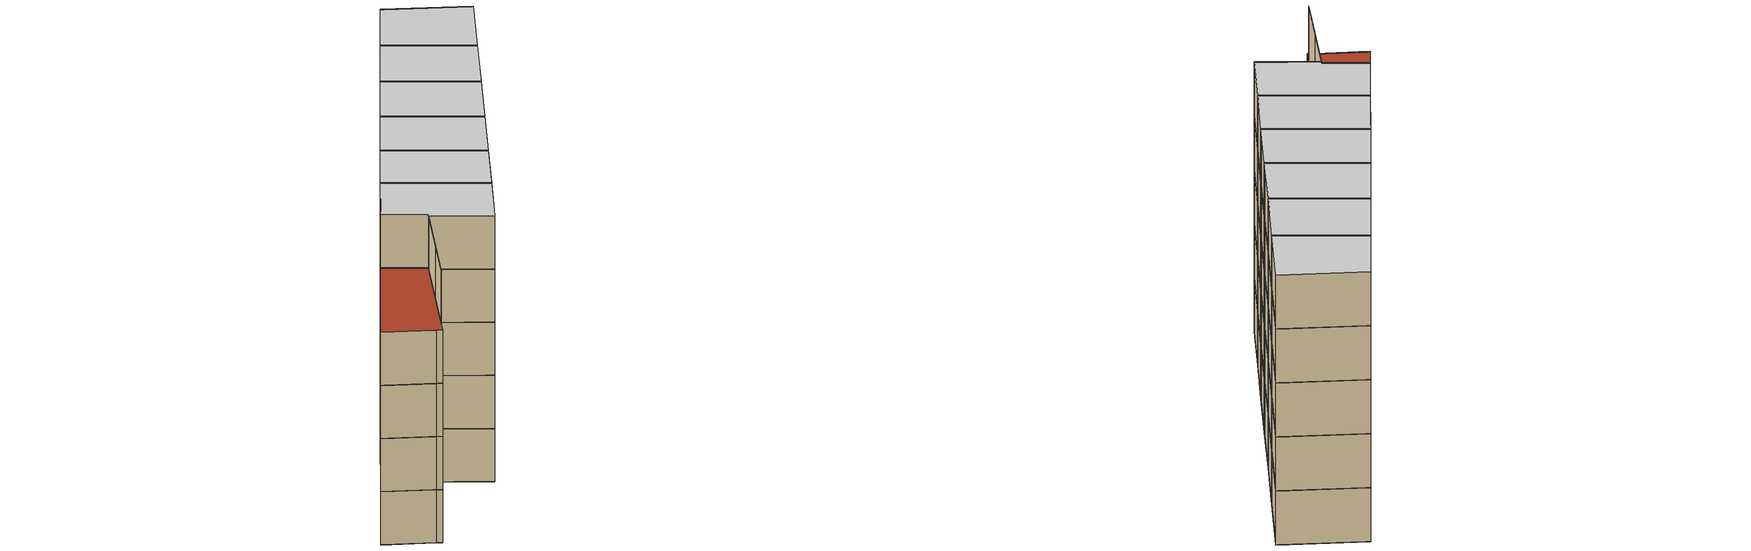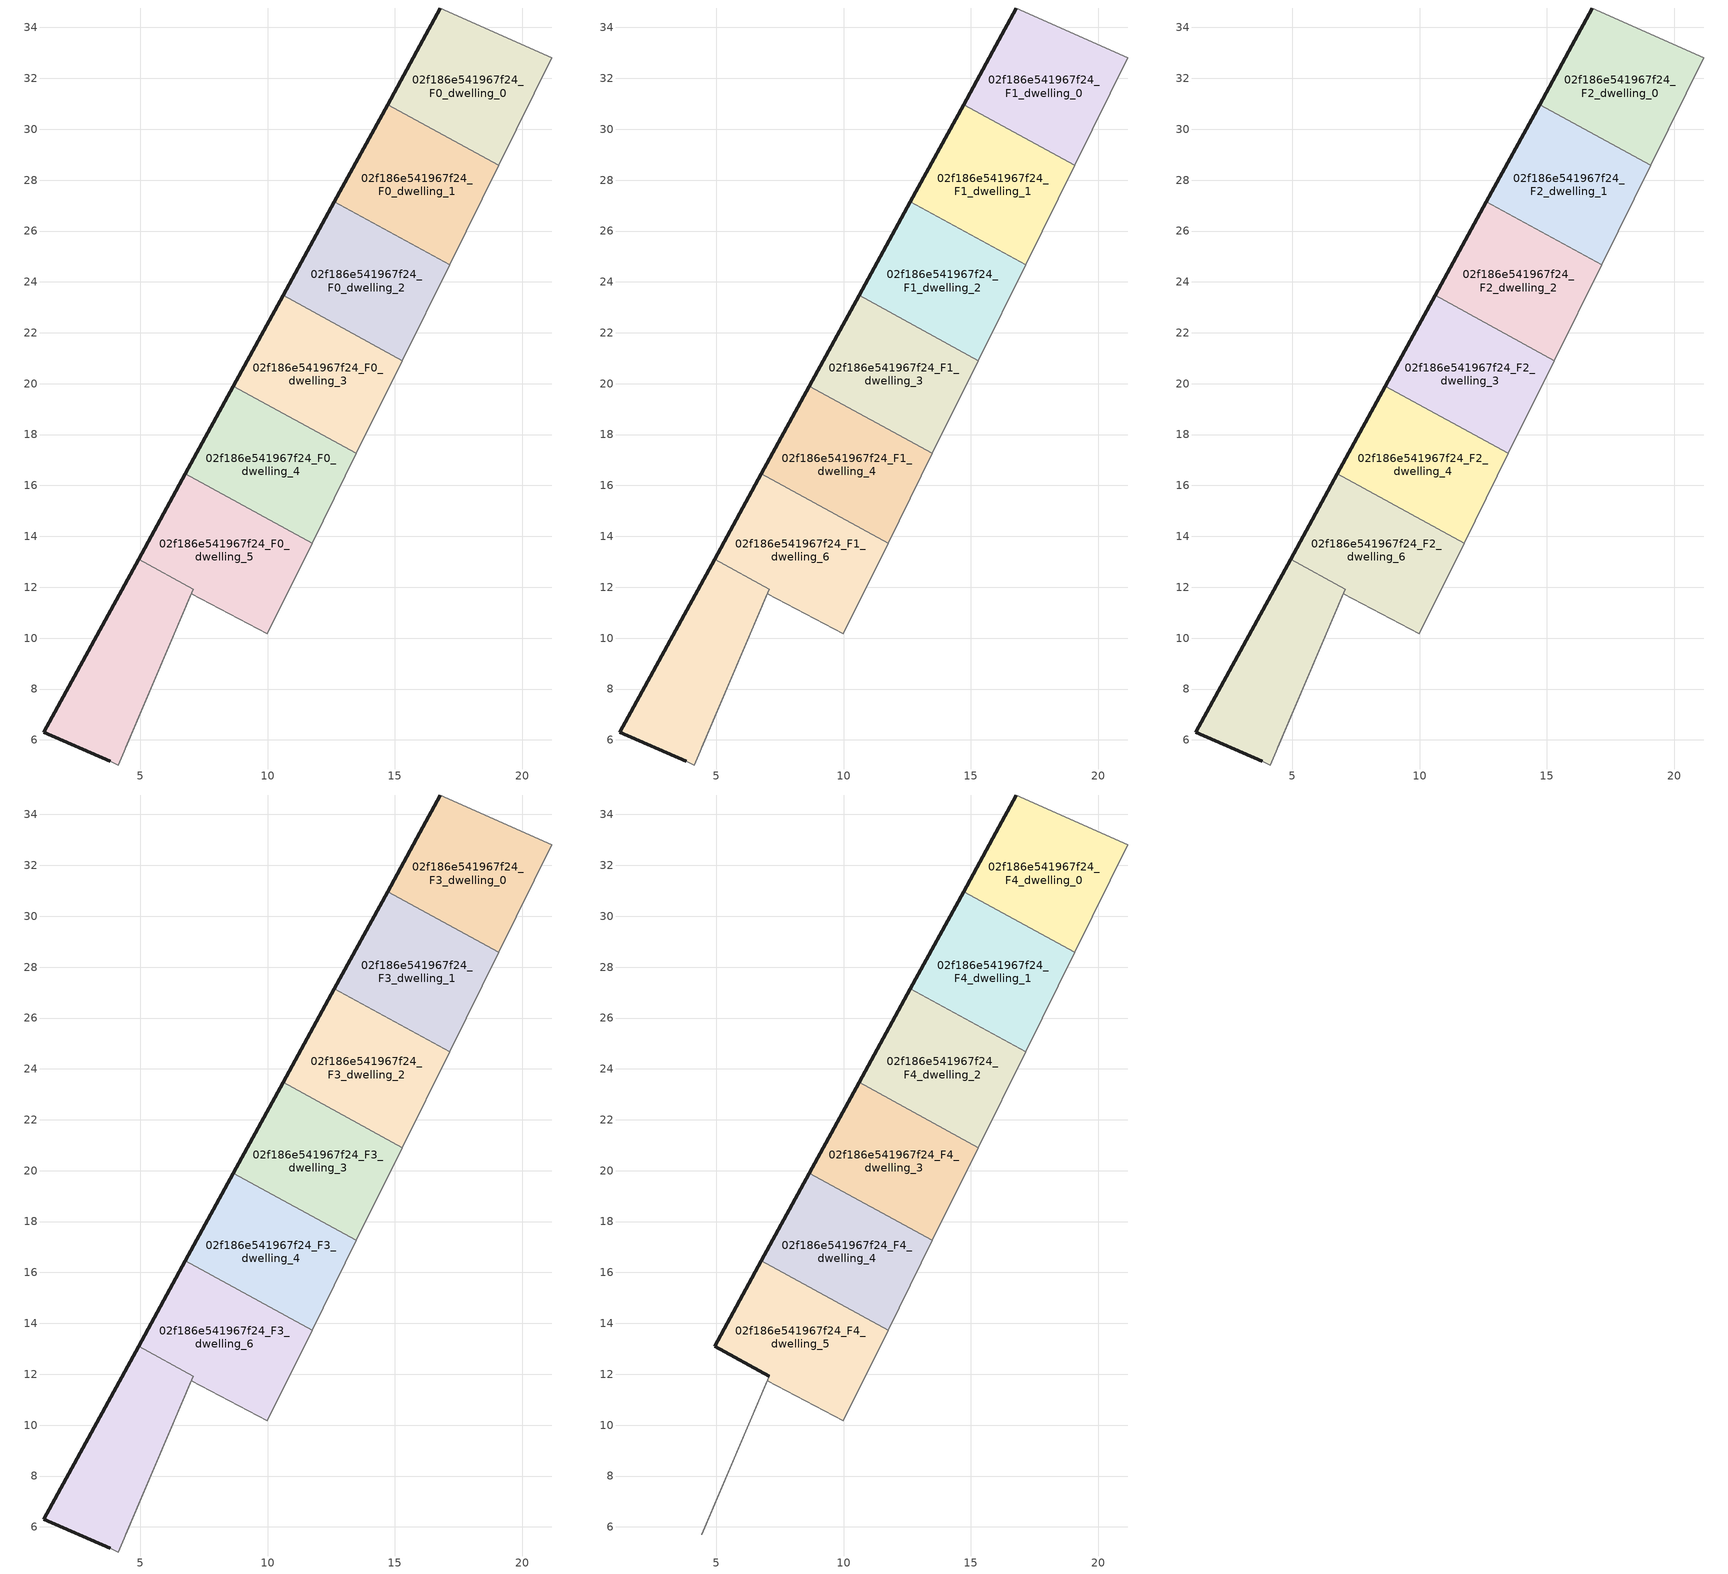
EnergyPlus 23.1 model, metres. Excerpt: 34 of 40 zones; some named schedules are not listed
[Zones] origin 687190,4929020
02f186e541967f24_F0_dwelling_0
 floor ground (EU_floor_Construction): 19.07,28.58 21.16,32.8 16.79,34.76 15.97,33.27 14.71,30.96 z0
 wall outside (EU_wall_Construction): 14.71,30.96 15.97,33.27 16.79,34.76 z0:3
 wall adiabatic (EU_wall_Construction): 16.79,34.76 21.16,32.8 19.07,28.58 z0:3
 wall to 02f186e541967f24_F0_dwelling_1 (EU_wall_Construction): 19.07,28.58 14.71,30.96 z0:3
02f186e541967f24_F0_dwelling_1
 floor ground (EU_floor_Construction): 17.14,24.67 19.07,28.58 14.71,30.96 12.62,27.15 z0
 wall outside (EU_wall_Construction): 12.62,27.15 14.71,30.96 z0:3
 wall adiabatic (EU_wall_Construction): 19.07,28.58 17.14,24.67 z0:3
 wall to 02f186e541967f24_F0_dwelling_2 (EU_wall_Construction): 17.14,24.67 12.62,27.15 z0:3
02f186e541967f24_F0_dwelling_2
 floor ground (EU_floor_Construction): 15.29,20.91 17.14,24.67 12.62,27.15 10.6,23.47 z0
 wall outside (EU_wall_Construction): 10.6,23.47 12.62,27.15 z0:3
 wall adiabatic (EU_wall_Construction): 17.14,24.67 15.29,20.91 z0:3
 wall to 02f186e541967f24_F0_dwelling_3 (EU_wall_Construction): 15.28,20.91 10.6,23.47 z0:3
02f186e541967f24_F0_dwelling_3
 floor ground (EU_floor_Construction): 13.49,17.26 15.29,20.91 10.6,23.47 8.65,19.91 z0
 wall outside (EU_wall_Construction): 8.65,19.91 10.6,23.47 z0:3
 wall adiabatic (EU_wall_Construction): 15.29,20.91 13.49,17.26 z0:3
 wall to 02f186e541967f24_F0_dwelling_4 (EU_wall_Construction): 13.49,17.26 8.65,19.91 z0:3
02f186e541967f24_F0_dwelling_4
 floor ground (EU_floor_Construction): 11.74,13.73 13.49,17.26 8.65,19.91 6.76,16.45 z0
 wall outside (EU_wall_Construction): 6.76,16.45 8.65,19.91 z0:3
 wall adiabatic (EU_wall_Construction): 13.49,17.26 11.74,13.73 z0:3
 wall to 02f186e541967f24_F0_dwelling_5 (EU_wall_Construction): 11.74,13.73 6.76,16.45 z0:3
02f186e541967f24_F0_dwelling_5
 floor ground (EU_floor_Construction): 4.73,6.44 4.41,5.71 7.06,11.93 4.92,13.1 1.2,6.3 3.81,5.16 4.12,5.01 z0; 4.42,5.7 7.06,11.93 4.41,5.71 z0; 9.98,10.17 11.74,13.73 6.76,16.45 4.92,13.1 7.06,11.93 4.73,6.44 6.99,11.75 z0
 wall outside (EU_wall_Construction): 4.93,13.1 6.76,16.45 z0:3
 wall adiabatic (EU_wall_Construction): 4.41,5.71 7.06,11.93 / 11.74,13.73 9.98,10.17 6.99,11.75 4.42,5.7 z0:3; 4.41,5.71,3 4.42,5.7,0 4.41,5.71,0
 wall to 02f186e541967f24_F0_dwelling_6 (EU_wall_Construction): 7.06,11.93 4.92,13.1 z0:3
02f186e541967f24_F0_dwelling_6
 floor ground (EU_floor_Construction): 4.73,6.44 4.41,5.71 7.06,11.93 4.92,13.1 1.2,6.3 3.81,5.16 4.12,5.01 z0; 4.42,5.7 7.06,11.93 4.41,5.71 z0; 9.98,10.17 11.74,13.73 6.76,16.45 4.92,13.1 7.06,11.93 4.73,6.44 6.99,11.75 z0
 wall outside (EU_wall_Construction): 3.81,5.16 1.2,6.3 4.93,13.1 z0:3
 wall adiabatic (EU_wall_Construction): 7.06,11.93 4.12,5.01 3.81,5.16 z0:3
02f186e541967f24_F1_dwelling_0
 floor to 02f186e541967f24_F0_dwelling_0 (EU_floor_Construction): 19.07,28.58 21.15,32.8 16.78,34.76 15.97,33.27 14.71,30.96 z3
 wall outside (EU_wall_Construction): 14.71,30.96 15.97,33.27 16.79,34.76 z3:6
 wall adiabatic (EU_wall_Construction): 16.79,34.76 21.16,32.8 19.07,28.58 z3:6
 wall to 02f186e541967f24_F1_dwelling_1 (EU_wall_Construction): 19.07,28.58 14.71,30.96 z3:6
02f186e541967f24_F1_dwelling_1
 floor to 02f186e541967f24_F0_dwelling_1 (EU_floor_Construction): 17.14,24.67 19.07,28.58 14.71,30.96 12.62,27.15 z3
 wall outside (EU_wall_Construction): 12.62,27.15 14.71,30.96 z3:6
 wall adiabatic (EU_wall_Construction): 19.07,28.58 17.14,24.67 z3:6
 wall to 02f186e541967f24_F1_dwelling_2 (EU_wall_Construction): 17.14,24.67 12.62,27.15 z3:6
02f186e541967f24_F1_dwelling_2
 floor to 02f186e541967f24_F0_dwelling_2 (EU_floor_Construction): 15.28,20.91 17.14,24.67 12.62,27.15 10.6,23.47 z3
 wall outside (EU_wall_Construction): 10.6,23.47 12.62,27.15 z3:6
 wall adiabatic (EU_wall_Construction): 17.14,24.67 15.29,20.91 z3:6
 wall to 02f186e541967f24_F1_dwelling_3 (EU_wall_Construction): 15.28,20.91 10.6,23.47 z3:6
02f186e541967f24_F1_dwelling_3
 floor to 02f186e541967f24_F0_dwelling_3 (EU_floor_Construction): 13.49,17.26 15.28,20.91 10.6,23.47 8.65,19.91 z3
 wall outside (EU_wall_Construction): 8.65,19.91 10.6,23.47 z3:6
 wall adiabatic (EU_wall_Construction): 15.29,20.91 13.49,17.26 z3:6
 wall to 02f186e541967f24_F1_dwelling_4 (EU_wall_Construction): 13.49,17.26 8.65,19.91 z3:6
02f186e541967f24_F1_dwelling_4
 floor to 02f186e541967f24_F0_dwelling_4 (EU_floor_Construction): 11.74,13.73 13.49,17.26 8.65,19.91 6.76,16.45 z3
 wall outside (EU_wall_Construction): 6.76,16.45 8.65,19.91 z3:6
 wall adiabatic (EU_wall_Construction): 13.49,17.26 11.74,13.73 z3:6
 wall to 02f186e541967f24_F1_dwelling_5 (EU_wall_Construction): 11.74,13.73 6.76,16.45 z3:6
02f186e541967f24_F1_dwelling_5
 floor adiabatic (EU_floor_Construction): 9.98,10.17 11.74,13.73 6.76,16.45 4.92,13.1 7.06,11.93 4.73,6.44 6.99,11.75 z3; 4.73,6.44 4.42,5.7 7.06,11.93 4.92,13.1 1.2,6.3 3.81,5.16 4.12,5.01 z3; 4.42,5.7 7.06,11.93 4.41,5.71 z3
 wall outside (EU_wall_Construction): 4.93,13.1 6.76,16.45 z3:6
 wall adiabatic (EU_wall_Construction): 4.41,5.71 7.06,11.93 / 11.74,13.73 9.98,10.17 6.99,11.75 4.42,5.7 z3:6; 4.41,5.71,6 4.42,5.7,3 4.41,5.71,3
 wall to 02f186e541967f24_F1_dwelling_6 (EU_wall_Construction): 7.06,11.93 4.92,13.1 z3:6
02f186e541967f24_F1_dwelling_6
 floor to 02f186e541967f24_F0_dwelling_6 (EU_floor_Construction): 4.73,6.44 4.42,5.7 4.41,5.71 7.06,11.93 4.92,13.1 1.2,6.3 3.81,5.16 4.12,5.01 z3; 4.42,5.7 7.06,11.93 4.41,5.71 z3; 9.98,10.17 11.74,13.73 6.76,16.45 4.92,13.1 7.06,11.93 4.73,6.44 6.99,11.75 z3
 wall outside (EU_wall_Construction): 3.81,5.16 1.2,6.3 4.93,13.1 z3:6
 wall adiabatic (EU_wall_Construction): 7.06,11.93 4.12,5.01 3.81,5.16 z3:6
02f186e541967f24_F2_dwelling_0
 floor to 02f186e541967f24_F1_dwelling_0 (EU_floor_Construction): 19.07,28.58 21.15,32.8 16.78,34.76 15.97,33.27 14.71,30.96 z6
 wall outside (EU_wall_Construction): 14.71,30.96 15.97,33.27 16.79,34.76 z6:9
 wall adiabatic (EU_wall_Construction): 16.79,34.76 21.16,32.8 19.07,28.58 z6:9
 wall to 02f186e541967f24_F2_dwelling_1 (EU_wall_Construction): 19.07,28.58 14.71,30.96 z6:9
02f186e541967f24_F2_dwelling_1
 floor to 02f186e541967f24_F1_dwelling_1 (EU_floor_Construction): 17.14,24.67 19.07,28.58 14.71,30.96 12.62,27.15 z6
 wall outside (EU_wall_Construction): 12.62,27.15 14.71,30.96 z6:9
 wall adiabatic (EU_wall_Construction): 19.07,28.58 17.14,24.67 z6:9
 wall to 02f186e541967f24_F2_dwelling_2 (EU_wall_Construction): 17.14,24.67 12.62,27.15 z6:9
02f186e541967f24_F2_dwelling_2
 floor to 02f186e541967f24_F1_dwelling_2 (EU_floor_Construction): 15.28,20.91 17.14,24.67 12.62,27.15 10.6,23.47 z6
 wall outside (EU_wall_Construction): 10.6,23.47 12.62,27.15 z6:9
 wall adiabatic (EU_wall_Construction): 17.14,24.67 15.29,20.91 z6:9
 wall to 02f186e541967f24_F2_dwelling_3 (EU_wall_Construction): 15.28,20.91 10.6,23.47 z6:9
02f186e541967f24_F2_dwelling_3
 floor to 02f186e541967f24_F1_dwelling_3 (EU_floor_Construction): 13.49,17.26 15.28,20.91 10.6,23.47 8.65,19.91 z6
 wall outside (EU_wall_Construction): 8.65,19.91 10.6,23.47 z6:9
 wall adiabatic (EU_wall_Construction): 15.29,20.91 13.49,17.26 z6:9
 wall to 02f186e541967f24_F2_dwelling_4 (EU_wall_Construction): 13.49,17.26 8.65,19.91 z6:9
02f186e541967f24_F2_dwelling_4
 floor to 02f186e541967f24_F1_dwelling_4 (EU_floor_Construction): 11.74,13.73 13.49,17.26 8.65,19.91 6.76,16.45 z6
 wall outside (EU_wall_Construction): 6.76,16.45 8.65,19.91 z6:9
 wall adiabatic (EU_wall_Construction): 13.49,17.26 11.74,13.73 z6:9
 wall to 02f186e541967f24_F2_dwelling_5 (EU_wall_Construction): 11.74,13.73 6.76,16.45 z6:9
02f186e541967f24_F2_dwelling_5
 floor adiabatic (EU_floor_Construction): 9.98,10.17 11.74,13.73 6.76,16.45 4.92,13.1 7.06,11.93 4.73,6.44 6.99,11.75 z6; 4.73,6.44 4.42,5.7 7.06,11.93 4.92,13.1 1.2,6.3 3.81,5.16 4.12,5.01 z6; 4.42,5.7 7.06,11.93 4.41,5.71 z6
 wall outside (EU_wall_Construction): 4.93,13.1 6.76,16.45 z6:9
 wall adiabatic (EU_wall_Construction): 4.41,5.71 7.06,11.93 / 11.74,13.73 9.98,10.17 6.99,11.75 4.42,5.7 z6:9; 4.41,5.71,9 4.42,5.7,6 4.41,5.71,6
 wall to 02f186e541967f24_F2_dwelling_6 (EU_wall_Construction): 7.06,11.93 4.92,13.1 z6:9
02f186e541967f24_F2_dwelling_6
 floor to 02f186e541967f24_F1_dwelling_6 (EU_floor_Construction): 4.73,6.44 4.42,5.7 4.41,5.71 7.06,11.93 4.92,13.1 1.2,6.3 3.81,5.16 4.12,5.01 z6; 4.42,5.7 7.06,11.93 4.41,5.71 z6; 9.98,10.17 11.74,13.73 6.76,16.45 4.92,13.1 7.06,11.93 4.73,6.44 6.99,11.75 z6
 wall outside (EU_wall_Construction): 3.81,5.16 1.2,6.3 4.93,13.1 z6:9
 wall adiabatic (EU_wall_Construction): 7.06,11.93 4.12,5.01 3.81,5.16 z6:9
02f186e541967f24_F3_dwelling_0
 floor to 02f186e541967f24_F2_dwelling_0 (EU_floor_Construction): 19.07,28.58 21.15,32.8 16.78,34.76 15.97,33.27 14.71,30.96 z9
 wall outside (EU_wall_Construction): 14.71,30.96 15.97,33.27 16.79,34.76 z9:12
 wall adiabatic (EU_wall_Construction): 16.79,34.76 21.16,32.8 19.07,28.58 z9:12
 wall to 02f186e541967f24_F3_dwelling_1 (EU_wall_Construction): 19.07,28.58 14.71,30.96 z9:12
02f186e541967f24_F3_dwelling_1
 floor to 02f186e541967f24_F2_dwelling_1 (EU_floor_Construction): 17.14,24.67 19.07,28.58 14.71,30.96 12.62,27.15 z9
 wall outside (EU_wall_Construction): 12.62,27.15 14.71,30.96 z9:12
 wall adiabatic (EU_wall_Construction): 19.07,28.58 17.14,24.67 z9:12
 wall to 02f186e541967f24_F3_dwelling_2 (EU_wall_Construction): 17.14,24.67 12.62,27.15 z9:12
02f186e541967f24_F3_dwelling_2
 floor to 02f186e541967f24_F2_dwelling_2 (EU_floor_Construction): 15.28,20.91 17.14,24.67 12.62,27.15 10.6,23.47 z9
 wall outside (EU_wall_Construction): 10.6,23.47 12.62,27.15 z9:12
 wall adiabatic (EU_wall_Construction): 17.14,24.67 15.29,20.91 z9:12
 wall to 02f186e541967f24_F3_dwelling_3 (EU_wall_Construction): 15.28,20.91 10.6,23.47 z9:12
02f186e541967f24_F3_dwelling_3
 floor to 02f186e541967f24_F2_dwelling_3 (EU_floor_Construction): 13.49,17.26 15.28,20.91 10.6,23.47 8.65,19.91 z9
 wall outside (EU_wall_Construction): 8.65,19.91 10.6,23.47 z9:12
 wall adiabatic (EU_wall_Construction): 15.29,20.91 13.49,17.26 z9:12
 wall to 02f186e541967f24_F3_dwelling_4 (EU_wall_Construction): 13.49,17.26 8.65,19.91 z9:12
02f186e541967f24_F3_dwelling_4
 floor to 02f186e541967f24_F2_dwelling_4 (EU_floor_Construction): 11.74,13.73 13.49,17.26 8.65,19.91 6.76,16.45 z9
 wall outside (EU_wall_Construction): 6.76,16.45 8.65,19.91 z9:12
 wall adiabatic (EU_wall_Construction): 13.49,17.26 11.74,13.73 z9:12
 wall to 02f186e541967f24_F3_dwelling_5 (EU_wall_Construction): 11.74,13.73 6.76,16.45 z9:12
02f186e541967f24_F3_dwelling_5
 floor adiabatic (EU_floor_Construction): 9.98,10.17 11.74,13.73 6.76,16.45 4.92,13.1 7.06,11.93 4.73,6.44 6.99,11.75 z9; 4.73,6.44 4.42,5.7 7.06,11.93 4.92,13.1 1.2,6.3 3.81,5.16 4.12,5.01 z9; 4.42,5.7 7.06,11.93 4.41,5.71 z9
 wall outside (EU_wall_Construction): 4.93,13.1 6.76,16.45 z9:12
 wall adiabatic (EU_wall_Construction): 4.41,5.71 7.06,11.93 / 11.74,13.73 9.98,10.17 6.99,11.75 4.42,5.7 z9:12; 4.41,5.71,12 4.42,5.7,9 4.41,5.71,9
 wall to 02f186e541967f24_F3_dwelling_6 (EU_wall_Construction): 7.06,11.93 4.92,13.1 z9:12
 ceiling adiabatic (EU_floor_Construction): 7.06,11.93 4.42,5.7 4.41,5.71 z12; 7.06,11.93 4.42,5.7 4.41,5.71 z12; 7.06,11.93 4.42,5.7 4.41,5.71 z12; 7.06,11.93 4.42,5.7 4.41,5.71 z12; 7.06,11.93 4.42,5.7 4.41,5.71 z12; 7.06,11.93 4.42,5.7 4.41,5.71 z12; 7.06,11.93 4.42,5.7 4.41,5.71 z12; 7.06,11.93 4.42,5.7 4.41,5.71 z12; 7.06,11.93 4.42,5.7 4.41,5.71 z12; 7.06,11.93 4.42,5.7 4.41,5.71 z12; 7.06,11.93 4.42,5.7 4.41,5.71 z12; 7.06,11.93 4.42,5.7 4.41,5.71 z12; 7.06,11.93 4.42,5.7 4.41,5.71 z12; 7.06,11.93 4.42,5.7 4.41,5.71 z12; 7.06,11.93 4.42,5.7 4.41,5.71 z12; 7.06,11.93 4.42,5.7 4.41,5.71 z12; 7.06,11.93 4.42,5.7 4.41,5.71 z12; 7.06,11.93 4.42,5.7 4.41,5.71 z12; 7.06,11.93 4.42,5.7 4.41,5.71 z12; 7.06,11.93 4.42,5.7 4.41,5.71 z12; 7.06,11.93 4.42,5.7 4.41,5.71 z12; 7.06,11.93 4.42,5.7 4.41,5.71 z12; 7.06,11.93 4.42,5.7 4.41,5.71 z12; 7.06,11.93 4.42,5.7 4.41,5.71 z12; 7.06,11.93 4.42,5.7 4.41,5.71 z12; 7.06,11.93 4.42,5.7 4.41,5.71 z12; 7.06,11.93 4.42,5.7 4.41,5.71 z12; 7.06,11.93 4.42,5.7 4.41,5.71 z12; 7.06,11.93 4.42,5.7 4.41,5.71 z12; 7.06,11.93 4.42,5.7 4.41,5.71 z12
 roof outside (EU_floor_Construction): 7.06,11.93 4.42,5.7 4.73,6.44 4.12,5.01 3.81,5.16 1.2,6.3 4.92,13.1 z12
02f186e541967f24_F3_dwelling_6
 floor to 02f186e541967f24_F2_dwelling_6 (EU_floor_Construction): 4.73,6.44 4.42,5.7 4.41,5.71 7.06,11.93 4.92,13.1 1.2,6.3 3.81,5.16 4.12,5.01 z9; 4.42,5.7 7.06,11.93 4.41,5.71 z9; 9.98,10.17 11.74,13.73 6.76,16.45 4.92,13.1 7.06,11.93 4.73,6.44 6.99,11.75 z9
 wall outside (EU_wall_Construction): 3.81,5.16 1.2,6.3 4.93,13.1 z9:12
 wall adiabatic (EU_wall_Construction): 7.06,11.93 4.12,5.01 3.81,5.16 z9:12
 ceiling adiabatic (EU_roof_Construction): 11.74,13.73 9.98,10.17 6.99,11.75 4.73,6.44 7.06,11.93 4.92,13.1 6.76,16.45 z12; 7.06,11.93 4.42,5.7 4.41,5.71 z12; 7.06,11.93 4.42,5.7 4.41,5.71 z12; 7.06,11.93 4.42,5.7 4.41,5.71 z12; 7.06,11.93 4.42,5.7 4.41,5.71 z12; 7.06,11.93 4.42,5.7 4.41,5.71 z12; 7.06,11.93 4.42,5.7 4.41,5.71 z12; 7.06,11.93 4.42,5.7 4.41,5.71 z12; 7.06,11.93 4.42,5.7 4.41,5.71 z12; 7.06,11.93 4.42,5.7 4.41,5.71 z12; 7.06,11.93 4.42,5.7 4.41,5.71 z12; 7.06,11.93 4.42,5.7 4.41,5.71 z12; 7.06,11.93 4.42,5.7 4.41,5.71 z12; 7.06,11.93 4.42,5.7 4.41,5.71 z12; 7.06,11.93 4.42,5.7 4.41,5.71 z12; 7.06,11.93 4.42,5.7 4.41,5.71 z12; 7.06,11.93 4.42,5.7 4.41,5.71 z12; 7.06,11.93 4.42,5.7 4.41,5.71 z12; 7.06,11.93 4.42,5.7 4.41,5.71 z12; 7.06,11.93 4.42,5.7 4.41,5.71 z12; 7.06,11.93 4.42,5.7 4.41,5.71 z12; 7.06,11.93 4.42,5.7 4.41,5.71 z12; 7.06,11.93 4.42,5.7 4.41,5.71 z12; 7.06,11.93 4.42,5.7 4.41,5.71 z12; 7.06,11.93 4.42,5.7 4.41,5.71 z12; 7.06,11.93 4.42,5.7 4.41,5.71 z12; 7.06,11.93 4.42,5.7 4.41,5.71 z12; 7.06,11.93 4.42,5.7 4.41,5.71 z12; 7.06,11.93 4.42,5.7 4.41,5.71 z12; 7.06,11.93 4.42,5.7 4.41,5.71 z12; 7.06,11.93 4.42,5.7 4.41,5.71 z12
 roof outside (EU_roof_Construction): 7.06,11.93 4.42,5.7 4.73,6.44 4.12,5.01 3.81,5.16 1.2,6.3 4.92,13.1 z12
02f186e541967f24_F4_dwelling_0
 floor to 02f186e541967f24_F3_dwelling_0 (EU_floor_Construction): 19.07,28.58 21.15,32.8 16.78,34.76 15.97,33.27 14.71,30.96 z12
 wall outside (EU_wall_Construction): 14.71,30.96 15.97,33.27 16.79,34.76 z12:15
 wall adiabatic (EU_wall_Construction): 16.79,34.76 21.16,32.8 19.07,28.58 z12:15
 wall to 02f186e541967f24_F4_dwelling_1 (EU_wall_Construction): 19.07,28.58 14.71,30.96 z12:15
 ceiling to 02f186e541967f24_F5_dwelling_0 (EU_floor_Construction): 21.15,32.8 19.07,28.58 14.71,30.96 15.97,33.27 16.78,34.76 z15
02f186e541967f24_F4_dwelling_1
 floor to 02f186e541967f24_F3_dwelling_1 (EU_floor_Construction): 17.14,24.67 19.07,28.58 14.71,30.96 12.62,27.15 z12
 wall outside (EU_wall_Construction): 12.62,27.15 14.71,30.96 z12:15
 wall adiabatic (EU_wall_Construction): 19.07,28.58 17.14,24.67 z12:15
 wall to 02f186e541967f24_F4_dwelling_2 (EU_wall_Construction): 17.14,24.67 12.62,27.15 z12:15
 ceiling to 02f186e541967f24_F5_dwelling_1 (EU_floor_Construction): 19.07,28.58 17.14,24.67 12.62,27.15 14.71,30.96 z15
02f186e541967f24_F4_dwelling_2
 floor to 02f186e541967f24_F3_dwelling_2 (EU_floor_Construction): 15.28,20.91 17.14,24.67 12.62,27.15 10.6,23.47 z12
 wall outside (EU_wall_Construction): 10.6,23.47 12.62,27.15 z12:15
 wall adiabatic (EU_wall_Construction): 17.14,24.67 15.29,20.91 z12:15
 wall to 02f186e541967f24_F4_dwelling_3 (EU_wall_Construction): 15.28,20.91 10.6,23.47 z12:15
 ceiling to 02f186e541967f24_F5_dwelling_2 (EU_floor_Construction): 17.14,24.67 15.28,20.91 10.6,23.47 12.62,27.15 z15
02f186e541967f24_F4_dwelling_3
 floor to 02f186e541967f24_F3_dwelling_3 (EU_floor_Construction): 13.49,17.26 15.28,20.91 10.6,23.47 8.65,19.91 z12
 wall outside (EU_wall_Construction): 8.65,19.91 10.6,23.47 z12:15
 wall adiabatic (EU_wall_Construction): 15.29,20.91 13.49,17.26 z12:15
 wall to 02f186e541967f24_F4_dwelling_4 (EU_wall_Construction): 13.49,17.26 8.65,19.91 z12:15
 ceiling to 02f186e541967f24_F5_dwelling_3 (EU_floor_Construction): 15.28,20.91 13.49,17.26 8.65,19.91 10.6,23.47 z15
02f186e541967f24_F4_dwelling_4
 floor to 02f186e541967f24_F3_dwelling_4 (EU_floor_Construction): 11.74,13.73 13.49,17.26 8.65,19.91 6.76,16.45 z12
 wall outside (EU_wall_Construction): 6.76,16.45 8.65,19.91 z12:15
 wall adiabatic (EU_wall_Construction): 13.49,17.26 11.74,13.73 z12:15
 wall to 02f186e541967f24_F4_dwelling_5 (EU_wall_Construction): 11.74,13.73 6.76,16.45 z12:15
 ceiling to 02f186e541967f24_F5_dwelling_4 (EU_floor_Construction): 13.49,17.26 11.74,13.73 6.76,16.45 8.65,19.91 z15
02f186e541967f24_F4_dwelling_5
 floor to 02f186e541967f24_F3_dwelling_5 (EU_floor_Construction): 9.98,10.17 11.74,13.73 6.76,16.45 4.92,13.1 7.06,11.93 4.73,6.44 6.99,11.75 z12; 4.42,5.7 7.06,11.93 4.41,5.71 z12
 wall outside (EU_wall_Construction): 7.06,11.93 4.93,13.1 6.76,16.45 z12:15
 wall adiabatic (EU_wall_Construction): 4.41,5.71 7.06,11.93 / 11.74,13.73 9.98,10.17 6.99,11.75 4.42,5.7 z12:15; 4.41,5.71,15 4.42,5.7,12 4.41,5.71,12
 ceiling to 02f186e541967f24_F5_dwelling_5 (EU_floor_Construction): 11.74,13.73 9.98,10.17 6.99,11.75 4.42,5.7 4.41,5.71 7.06,11.93 4.92,13.1 6.76,16.45 z15
[Building]
EU S2 Campaign: North Axis=0; Terrain=City; Solar Distribution=FullExterior
[Site:Location]
Bologna: Latitude=44.5; Longitude=11.25; Time Zone=1; Elevation=37
[SizingPeriod:WeatherFileDays]
AnnualSizingPeriod: Begin Month=1; Begin Day of Month=1; End Month=12; End Day of Month=31; Day of Week for Start Day=Monday; Use Weather File Daylight Saving Period=No; Use Weather File Rain and Snow Indicators=No
[MATERIAL]
EU_InternalMass_Material: Roughness=MediumRough; Thickness=0.1; Conductivity=1; Density=1800; Specific Heat=900; Thermal Absorptance=0.9; Solar Absorptance=0.7; Visible Absorptance=0.7
[MATERIAL:NOMASS] Roughness=MediumRough; Thermal Absorptance=0.9; Solar Absorptance=0.7; Visible Absorptance=0.7
Name | Thermal Resistance
EU_wall_NoMass | 0.890213
EU_roof_NoMass | 0.636128
EU_floor_NoMass | 0.79516
[CONSTRUCTION]
EU_wall_Construction: EU_wall_NoMass
EU_roof_Construction: EU_roof_NoMass
EU_floor_Construction: EU_floor_NoMass
EU_InternalMass_Construction: EU_InternalMass_Material
[ZONE] Type=1; Multiplier=1; Ceiling Height=autocalculate; Floor Area=autocalculate; Part of Total Floor Area=Yes
Name | Volume
02f186e541967f24_F0_dwelling_0; 02f186e541967f24_F1_dwelling_0; 02f186e541967f24_F2_dwelling_0; 02f186e541967f24_F3_dwelling_0; 02f186e541967f24_F4_dwelling_0 | 66.0681
02f186e541967f24_F0_dwelling_1; 02f186e541967f24_F1_dwelling_1; 02f186e541967f24_F2_dwelling_1; 02f186e541967f24_F3_dwelling_1; 02f186e541967f24_F4_dwelling_1 | 66.0703
02f186e541967f24_F0_dwelling_2; 02f186e541967f24_F1_dwelling_2; 02f186e541967f24_F2_dwelling_2; 02f186e541967f24_F3_dwelling_2; 02f186e541967f24_F4_dwelling_2 | 66.0637
02f186e541967f24_F0_dwelling_3 | 66.0688
02f186e541967f24_F1_dwelling_3; 02f186e541967f24_F2_dwelling_3; 02f186e541967f24_F3_dwelling_3; 02f186e541967f24_F4_dwelling_3 | 66.0696
02f186e541967f24_F0_dwelling_4 | 66.0754
02f186e541967f24_F1_dwelling_4; 02f186e541967f24_F2_dwelling_4; 02f186e541967f24_F3_dwelling_4; 02f186e541967f24_F4_dwelling_4 | 66.0732
02f186e541967f24_F0_dwelling_5; 02f186e541967f24_F1_dwelling_5; 02f186e541967f24_F2_dwelling_5; 02f186e541967f24_F3_dwelling_5; 02f186e541967f24_F0_dwelling_6 | 132.13
02f186e541967f24_F4_dwelling_5 | 67.8845
02f186e541967f24_F1_dwelling_6; 02f186e541967f24_F2_dwelling_6; 02f186e541967f24_F3_dwelling_6 | 132.125
[INTERNALMASS] Construction=EU_InternalMass_Construction
Name | Zone or ZoneList | Surface Area
02f186e541967f24_F0_dwelling_0_EU_InternalMass | 02f186e541967f24_F0_dwelling_0 | 22.0226
02f186e541967f24_F0_dwelling_1_EU_InternalMass | 02f186e541967f24_F0_dwelling_1 | 22.0237
02f186e541967f24_F0_dwelling_2_EU_InternalMass | 02f186e541967f24_F0_dwelling_2 | 22.0212
02f186e541967f24_F0_dwelling_3_EU_InternalMass | 02f186e541967f24_F0_dwelling_3 | 22.0231
02f186e541967f24_F0_dwelling_4_EU_InternalMass | 02f186e541967f24_F0_dwelling_4 | 22.0247
02f186e541967f24_F0_dwelling_5_EU_InternalMass | 02f186e541967f24_F0_dwelling_5 | 22.6337
02f186e541967f24_F0_dwelling_6_EU_InternalMass | 02f186e541967f24_F0_dwelling_6 | 21.4133
02f186e541967f24_F1_dwelling_0_EU_InternalMass | 02f186e541967f24_F1_dwelling_0 | 22.0226
02f186e541967f24_F1_dwelling_1_EU_InternalMass | 02f186e541967f24_F1_dwelling_1 | 22.0237
02f186e541967f24_F1_dwelling_2_EU_InternalMass | 02f186e541967f24_F1_dwelling_2 | 22.0212
02f186e541967f24_F1_dwelling_3_EU_InternalMass | 02f186e541967f24_F1_dwelling_3 | 22.0231
02f186e541967f24_F1_dwelling_4_EU_InternalMass | 02f186e541967f24_F1_dwelling_4 | 22.0247
02f186e541967f24_F1_dwelling_5_EU_InternalMass | 02f186e541967f24_F1_dwelling_5 | 22.6337
02f186e541967f24_F1_dwelling_6_EU_InternalMass | 02f186e541967f24_F1_dwelling_6 | 21.4133
02f186e541967f24_F2_dwelling_0_EU_InternalMass | 02f186e541967f24_F2_dwelling_0 | 22.0226
02f186e541967f24_F2_dwelling_1_EU_InternalMass | 02f186e541967f24_F2_dwelling_1 | 22.0237
02f186e541967f24_F2_dwelling_2_EU_InternalMass | 02f186e541967f24_F2_dwelling_2 | 22.0212
02f186e541967f24_F2_dwelling_3_EU_InternalMass | 02f186e541967f24_F2_dwelling_3 | 22.0231
02f186e541967f24_F2_dwelling_4_EU_InternalMass | 02f186e541967f24_F2_dwelling_4 | 22.0247
02f186e541967f24_F2_dwelling_5_EU_InternalMass | 02f186e541967f24_F2_dwelling_5 | 22.6337
02f186e541967f24_F2_dwelling_6_EU_InternalMass | 02f186e541967f24_F2_dwelling_6 | 21.4133
02f186e541967f24_F3_dwelling_0_EU_InternalMass | 02f186e541967f24_F3_dwelling_0 | 22.0226
02f186e541967f24_F3_dwelling_1_EU_InternalMass | 02f186e541967f24_F3_dwelling_1 | 22.0237
02f186e541967f24_F3_dwelling_2_EU_InternalMass | 02f186e541967f24_F3_dwelling_2 | 22.0212
02f186e541967f24_F3_dwelling_3_EU_InternalMass | 02f186e541967f24_F3_dwelling_3 | 22.0231
02f186e541967f24_F3_dwelling_4_EU_InternalMass | 02f186e541967f24_F3_dwelling_4 | 22.0247
02f186e541967f24_F3_dwelling_5_EU_InternalMass | 02f186e541967f24_F3_dwelling_5 | 22.6337
02f186e541967f24_F3_dwelling_6_EU_InternalMass | 02f186e541967f24_F3_dwelling_6 | 21.4133
02f186e541967f24_F4_dwelling_0_EU_InternalMass | 02f186e541967f24_F4_dwelling_0 | 33.8061
02f186e541967f24_F4_dwelling_1_EU_InternalMass | 02f186e541967f24_F4_dwelling_1 | 17.5818
02f186e541967f24_F4_dwelling_2_EU_InternalMass | 02f186e541967f24_F4_dwelling_2 | 25.6963
02f186e541967f24_F4_dwelling_3_EU_InternalMass | 02f186e541967f24_F4_dwelling_3 | 25.6934
02f186e541967f24_F4_dwelling_4_EU_InternalMass | 02f186e541967f24_F4_dwelling_4 | 25.6924
02f186e541967f24_F4_dwelling_5_EU_InternalMass | 02f186e541967f24_F4_dwelling_5 | 25.6997
[OTHEREQUIPMENT] Fuel Type=Electricity; Design Level Calculation Method=Watts/Area; Power per Zone Floor Area=1; Fraction Latent=0; Fraction Radiant=0; Fraction Lost=0; Carbon Dioxide Generation Rate=0; EndUse Subcategory=EU_Step8_InternalGains
Name | Zone or ZoneList or Space or SpaceList | Schedule
EU_Step8_InternalGain_02f186e541967f24_F0_dwelling_0_f000 | 02f186e541967f24_F0_dwelling_0 | EU_Step8_GainSchedule_02f186e541967f24_F0_dwelling_0_f000
EU_Step8_InternalGain_02f186e541967f24_F0_dwelling_1_f000 | 02f186e541967f24_F0_dwelling_1 | EU_Step8_GainSchedule_02f186e541967f24_F0_dwelling_1_f000
EU_Step8_InternalGain_02f186e541967f24_F0_dwelling_2_f000 | 02f186e541967f24_F0_dwelling_2 | EU_Step8_GainSchedule_02f186e541967f24_F0_dwelling_2_f000
EU_Step8_InternalGain_02f186e541967f24_F0_dwelling_3_f000 | 02f186e541967f24_F0_dwelling_3 | EU_Step8_GainSchedule_02f186e541967f24_F0_dwelling_3_f000
EU_Step8_InternalGain_02f186e541967f24_F0_dwelling_4_f000 | 02f186e541967f24_F0_dwelling_4 | EU_Step8_GainSchedule_02f186e541967f24_F0_dwelling_4_f000
EU_Step8_InternalGain_02f186e541967f24_F0_dwelling_5_f000 | 02f186e541967f24_F0_dwelling_5 | EU_Step8_GainSchedule_02f186e541967f24_F0_dwelling_5_f000
EU_Step8_InternalGain_02f186e541967f24_F0_dwelling_6_f000 | 02f186e541967f24_F0_dwelling_6 | EU_Step8_GainSchedule_02f186e541967f24_F0_dwelling_6_f000
EU_Step8_InternalGain_02f186e541967f24_F1_dwelling_0_f000 | 02f186e541967f24_F1_dwelling_0 | EU_Step8_GainSchedule_02f186e541967f24_F1_dwelling_0_f000
EU_Step8_InternalGain_02f186e541967f24_F1_dwelling_1_f000 | 02f186e541967f24_F1_dwelling_1 | EU_Step8_GainSchedule_02f186e541967f24_F1_dwelling_1_f000
EU_Step8_InternalGain_02f186e541967f24_F1_dwelling_2_f000 | 02f186e541967f24_F1_dwelling_2 | EU_Step8_GainSchedule_02f186e541967f24_F1_dwelling_2_f000
EU_Step8_InternalGain_02f186e541967f24_F1_dwelling_3_f000 | 02f186e541967f24_F1_dwelling_3 | EU_Step8_GainSchedule_02f186e541967f24_F1_dwelling_3_f000
EU_Step8_InternalGain_02f186e541967f24_F1_dwelling_4_f000 | 02f186e541967f24_F1_dwelling_4 | EU_Step8_GainSchedule_02f186e541967f24_F1_dwelling_4_f000
EU_Step8_InternalGain_02f186e541967f24_F1_dwelling_5_f000 | 02f186e541967f24_F1_dwelling_5 | EU_Step8_GainSchedule_02f186e541967f24_F1_dwelling_5_f000
EU_Step8_InternalGain_02f186e541967f24_F1_dwelling_6_f000 | 02f186e541967f24_F1_dwelling_6 | EU_Step8_GainSchedule_02f186e541967f24_F1_dwelling_6_f000
EU_Step8_InternalGain_02f186e541967f24_F2_dwelling_0_f000 | 02f186e541967f24_F2_dwelling_0 | EU_Step8_GainSchedule_02f186e541967f24_F2_dwelling_0_f000
EU_Step8_InternalGain_02f186e541967f24_F2_dwelling_1_f000 | 02f186e541967f24_F2_dwelling_1 | EU_Step8_GainSchedule_02f186e541967f24_F2_dwelling_1_f000
EU_Step8_InternalGain_02f186e541967f24_F2_dwelling_2_f000 | 02f186e541967f24_F2_dwelling_2 | EU_Step8_GainSchedule_02f186e541967f24_F2_dwelling_2_f000
EU_Step8_InternalGain_02f186e541967f24_F2_dwelling_3_f000 | 02f186e541967f24_F2_dwelling_3 | EU_Step8_GainSchedule_02f186e541967f24_F2_dwelling_3_f000
EU_Step8_InternalGain_02f186e541967f24_F2_dwelling_4_f000 | 02f186e541967f24_F2_dwelling_4 | EU_Step8_GainSchedule_02f186e541967f24_F2_dwelling_4_f000
EU_Step8_InternalGain_02f186e541967f24_F2_dwelling_5_f000 | 02f186e541967f24_F2_dwelling_5 | EU_Step8_GainSchedule_02f186e541967f24_F2_dwelling_5_f000
EU_Step8_InternalGain_02f186e541967f24_F2_dwelling_6_f000 | 02f186e541967f24_F2_dwelling_6 | EU_Step8_GainSchedule_02f186e541967f24_F2_dwelling_6_f000
EU_Step8_InternalGain_02f186e541967f24_F3_dwelling_0_f000 | 02f186e541967f24_F3_dwelling_0 | EU_Step8_GainSchedule_02f186e541967f24_F3_dwelling_0_f000
EU_Step8_InternalGain_02f186e541967f24_F3_dwelling_1_f000 | 02f186e541967f24_F3_dwelling_1 | EU_Step8_GainSchedule_02f186e541967f24_F3_dwelling_1_f000
EU_Step8_InternalGain_02f186e541967f24_F3_dwelling_2_f000 | 02f186e541967f24_F3_dwelling_2 | EU_Step8_GainSchedule_02f186e541967f24_F3_dwelling_2_f000
EU_Step8_InternalGain_02f186e541967f24_F3_dwelling_3_f000 | 02f186e541967f24_F3_dwelling_3 | EU_Step8_GainSchedule_02f186e541967f24_F3_dwelling_3_f000
EU_Step8_InternalGain_02f186e541967f24_F3_dwelling_4_f000 | 02f186e541967f24_F3_dwelling_4 | EU_Step8_GainSchedule_02f186e541967f24_F3_dwelling_4_f000
EU_Step8_InternalGain_02f186e541967f24_F3_dwelling_5_f000 | 02f186e541967f24_F3_dwelling_5 | EU_Step8_GainSchedule_02f186e541967f24_F3_dwelling_5_f000
EU_Step8_InternalGain_02f186e541967f24_F3_dwelling_6_f000 | 02f186e541967f24_F3_dwelling_6 | EU_Step8_GainSchedule_02f186e541967f24_F3_dwelling_6_f000
EU_Step8_InternalGain_02f186e541967f24_F4_dwelling_0_f000 | 02f186e541967f24_F4_dwelling_0 | EU_Step8_GainSchedule_02f186e541967f24_F4_dwelling_0_f000
EU_Step8_InternalGain_02f186e541967f24_F4_dwelling_1_f000 | 02f186e541967f24_F4_dwelling_1 | EU_Step8_GainSchedule_02f186e541967f24_F4_dwelling_1_f000
EU_Step8_InternalGain_02f186e541967f24_F4_dwelling_2_f000 | 02f186e541967f24_F4_dwelling_2 | EU_Step8_GainSchedule_02f186e541967f24_F4_dwelling_2_f000
EU_Step8_InternalGain_02f186e541967f24_F4_dwelling_3_f000 | 02f186e541967f24_F4_dwelling_3 | EU_Step8_GainSchedule_02f186e541967f24_F4_dwelling_3_f000
EU_Step8_InternalGain_02f186e541967f24_F4_dwelling_4_f000 | 02f186e541967f24_F4_dwelling_4 | EU_Step8_GainSchedule_02f186e541967f24_F4_dwelling_4_f000
EU_Step8_InternalGain_02f186e541967f24_F4_dwelling_5_f000 | 02f186e541967f24_F4_dwelling_5 | EU_Step8_GainSchedule_02f186e541967f24_F4_dwelling_5_f000
[ZONEVENTILATION:DESIGNFLOWRATE] Schedule=EU_AlwaysOn; Design Flow Rate Calculation Method=AirChanges/Hour; Air Changes per Hour=0.718634; Ventilation Type=Natural; Fan Pressure Rise=0; Fan Total Efficiency=1; Constant Term Coefficient=1; Temperature Term Coefficient=0; Velocity Term Coefficient=0; Velocity Squared Term Coefficient=0; Minimum Indoor Temperature=-100; Maximum Indoor Temperature=100; Delta Temperature=-100; Minimum Outdoor Temperature=-100; Maximum Outdoor Temperature=100; Maximum Wind Speed=40
Name | Zone or ZoneList or Space or SpaceList
EU_ConstantAir_02f186e541967f24_F0_dwelling_0 | 02f186e541967f24_F0_dwelling_0
EU_ConstantAir_02f186e541967f24_F0_dwelling_1 | 02f186e541967f24_F0_dwelling_1
EU_ConstantAir_02f186e541967f24_F0_dwelling_2 | 02f186e541967f24_F0_dwelling_2
EU_ConstantAir_02f186e541967f24_F0_dwelling_3 | 02f186e541967f24_F0_dwelling_3
EU_ConstantAir_02f186e541967f24_F0_dwelling_4 | 02f186e541967f24_F0_dwelling_4
EU_ConstantAir_02f186e541967f24_F0_dwelling_5 | 02f186e541967f24_F0_dwelling_5
EU_ConstantAir_02f186e541967f24_F0_dwelling_6 | 02f186e541967f24_F0_dwelling_6
EU_ConstantAir_02f186e541967f24_F1_dwelling_0 | 02f186e541967f24_F1_dwelling_0
EU_ConstantAir_02f186e541967f24_F1_dwelling_1 | 02f186e541967f24_F1_dwelling_1
EU_ConstantAir_02f186e541967f24_F1_dwelling_2 | 02f186e541967f24_F1_dwelling_2
EU_ConstantAir_02f186e541967f24_F1_dwelling_3 | 02f186e541967f24_F1_dwelling_3
EU_ConstantAir_02f186e541967f24_F1_dwelling_4 | 02f186e541967f24_F1_dwelling_4
EU_ConstantAir_02f186e541967f24_F1_dwelling_5 | 02f186e541967f24_F1_dwelling_5
EU_ConstantAir_02f186e541967f24_F1_dwelling_6 | 02f186e541967f24_F1_dwelling_6
EU_ConstantAir_02f186e541967f24_F2_dwelling_0 | 02f186e541967f24_F2_dwelling_0
EU_ConstantAir_02f186e541967f24_F2_dwelling_1 | 02f186e541967f24_F2_dwelling_1
EU_ConstantAir_02f186e541967f24_F2_dwelling_2 | 02f186e541967f24_F2_dwelling_2
EU_ConstantAir_02f186e541967f24_F2_dwelling_3 | 02f186e541967f24_F2_dwelling_3
EU_ConstantAir_02f186e541967f24_F2_dwelling_4 | 02f186e541967f24_F2_dwelling_4
EU_ConstantAir_02f186e541967f24_F2_dwelling_5 | 02f186e541967f24_F2_dwelling_5
EU_ConstantAir_02f186e541967f24_F2_dwelling_6 | 02f186e541967f24_F2_dwelling_6
EU_ConstantAir_02f186e541967f24_F3_dwelling_0 | 02f186e541967f24_F3_dwelling_0
EU_ConstantAir_02f186e541967f24_F3_dwelling_1 | 02f186e541967f24_F3_dwelling_1
EU_ConstantAir_02f186e541967f24_F3_dwelling_2 | 02f186e541967f24_F3_dwelling_2
EU_ConstantAir_02f186e541967f24_F3_dwelling_3 | 02f186e541967f24_F3_dwelling_3
EU_ConstantAir_02f186e541967f24_F3_dwelling_4 | 02f186e541967f24_F3_dwelling_4
EU_ConstantAir_02f186e541967f24_F3_dwelling_5 | 02f186e541967f24_F3_dwelling_5
EU_ConstantAir_02f186e541967f24_F3_dwelling_6 | 02f186e541967f24_F3_dwelling_6
EU_ConstantAir_02f186e541967f24_F4_dwelling_0 | 02f186e541967f24_F4_dwelling_0
EU_ConstantAir_02f186e541967f24_F4_dwelling_1 | 02f186e541967f24_F4_dwelling_1
EU_ConstantAir_02f186e541967f24_F4_dwelling_2 | 02f186e541967f24_F4_dwelling_2
EU_ConstantAir_02f186e541967f24_F4_dwelling_3 | 02f186e541967f24_F4_dwelling_3
EU_ConstantAir_02f186e541967f24_F4_dwelling_4 | 02f186e541967f24_F4_dwelling_4
EU_ConstantAir_02f186e541967f24_F4_dwelling_5 | 02f186e541967f24_F4_dwelling_5
[HVACTEMPLATE:ZONE:IDEALLOADSAIRSYSTEM] System Availability Schedule=EU_AlwaysOn; Maximum Heating Supply Air Temperature=50; Minimum Cooling Supply Air Temperature=13; Maximum Heating Supply Air Humidity Ratio=0.0156; Minimum Cooling Supply Air Humidity Ratio=0.0077; Heating Limit=NoLimit; Cooling Limit=NoLimit; Heating Availability Schedule=EU_AlwaysOn; Cooling Availability Schedule=EU_CoolingOff; Dehumidification Control Type=ConstantSensibleHeatRatio; Cooling Sensible Heat Ratio=0.7; Dehumidification Setpoint=60; Humidification Control Type=None; Humidification Setpoint=30; Outdoor Air Method=None; Outdoor Air Flow Rate per Person=0.00944; Outdoor Air Flow Rate per Zone Floor Area=0; Outdoor Air Flow Rate per Zone=0; Demand Controlled Ventilation Type=None; Outdoor Air Economizer Type=NoEconomizer; Heat Recovery Type=None; Sensible Heat Recovery Effectiveness=0.7; Latent Heat Recovery Effectiveness=0.65
Name | Template Thermostat
02f186e541967f24_F0_dwelling_0 | EU_HeatOnly_02f186e541967f24_F0_dwelling_0
02f186e541967f24_F0_dwelling_1 | EU_HeatOnly_02f186e541967f24_F0_dwelling_1
02f186e541967f24_F0_dwelling_2 | EU_HeatOnly_02f186e541967f24_F0_dwelling_2
02f186e541967f24_F0_dwelling_3 | EU_HeatOnly_02f186e541967f24_F0_dwelling_3
02f186e541967f24_F0_dwelling_4 | EU_HeatOnly_02f186e541967f24_F0_dwelling_4
02f186e541967f24_F0_dwelling_5 | EU_HeatOnly_02f186e541967f24_F0_dwelling_5
02f186e541967f24_F0_dwelling_6 | EU_HeatOnly_02f186e541967f24_F0_dwelling_6
02f186e541967f24_F1_dwelling_0 | EU_HeatOnly_02f186e541967f24_F1_dwelling_0
02f186e541967f24_F1_dwelling_1 | EU_HeatOnly_02f186e541967f24_F1_dwelling_1
02f186e541967f24_F1_dwelling_2 | EU_HeatOnly_02f186e541967f24_F1_dwelling_2
02f186e541967f24_F1_dwelling_3 | EU_HeatOnly_02f186e541967f24_F1_dwelling_3
02f186e541967f24_F1_dwelling_4 | EU_HeatOnly_02f186e541967f24_F1_dwelling_4
02f186e541967f24_F1_dwelling_5 | EU_HeatOnly_02f186e541967f24_F1_dwelling_5
02f186e541967f24_F1_dwelling_6 | EU_HeatOnly_02f186e541967f24_F1_dwelling_6
02f186e541967f24_F2_dwelling_0 | EU_HeatOnly_02f186e541967f24_F2_dwelling_0
02f186e541967f24_F2_dwelling_1 | EU_HeatOnly_02f186e541967f24_F2_dwelling_1
02f186e541967f24_F2_dwelling_2 | EU_HeatOnly_02f186e541967f24_F2_dwelling_2
02f186e541967f24_F2_dwelling_3 | EU_HeatOnly_02f186e541967f24_F2_dwelling_3
02f186e541967f24_F2_dwelling_4 | EU_HeatOnly_02f186e541967f24_F2_dwelling_4
02f186e541967f24_F2_dwelling_5 | EU_HeatOnly_02f186e541967f24_F2_dwelling_5
02f186e541967f24_F2_dwelling_6 | EU_HeatOnly_02f186e541967f24_F2_dwelling_6
02f186e541967f24_F3_dwelling_0 | EU_HeatOnly_02f186e541967f24_F3_dwelling_0
02f186e541967f24_F3_dwelling_1 | EU_HeatOnly_02f186e541967f24_F3_dwelling_1
02f186e541967f24_F3_dwelling_2 | EU_HeatOnly_02f186e541967f24_F3_dwelling_2
02f186e541967f24_F3_dwelling_3 | EU_HeatOnly_02f186e541967f24_F3_dwelling_3
02f186e541967f24_F3_dwelling_4 | EU_HeatOnly_02f186e541967f24_F3_dwelling_4
02f186e541967f24_F3_dwelling_5 | EU_HeatOnly_02f186e541967f24_F3_dwelling_5
02f186e541967f24_F3_dwelling_6 | EU_HeatOnly_02f186e541967f24_F3_dwelling_6
02f186e541967f24_F4_dwelling_0 | EU_HeatOnly_02f186e541967f24_F4_dwelling_0
02f186e541967f24_F4_dwelling_1 | EU_HeatOnly_02f186e541967f24_F4_dwelling_1
02f186e541967f24_F4_dwelling_2 | EU_HeatOnly_02f186e541967f24_F4_dwelling_2
02f186e541967f24_F4_dwelling_3 | EU_HeatOnly_02f186e541967f24_F4_dwelling_3
02f186e541967f24_F4_dwelling_4 | EU_HeatOnly_02f186e541967f24_F4_dwelling_4
02f186e541967f24_F4_dwelling_5 | EU_HeatOnly_02f186e541967f24_F4_dwelling_5
[SIZING:ZONE] Zone Cooling Design Supply Air Temperature Input Method=SupplyAirTemperature; Zone Cooling Design Supply Air Temperature=13; Zone Heating Design Supply Air Temperature Input Method=SupplyAirTemperature; Zone Heating Design Supply Air Temperature=50; Zone Cooling Design Supply Air Humidity Ratio=0.008; Zone Heating Design Supply Air Humidity Ratio=0.008; Cooling Design Air Flow Method=DesignDay; Cooling Design Air Flow Rate=0; Cooling Minimum Air Flow per Zone Floor Area=0.000762; Cooling Minimum Air Flow=0; Cooling Minimum Air Flow Fraction=0.2; Heating Design Air Flow Method=DesignDay; Heating Design Air Flow Rate=0; Heating Maximum Air Flow per Zone Floor Area=0.002032; Heating Maximum Air Flow=0.141576; Heating Maximum Air Flow Fraction=0.3; Account for Dedicated Outdoor Air System=No; Dedicated Outdoor Air System Control Strategy=NeutralSupplyAir; Dedicated Outdoor Air Low Setpoint Temperature for Design=autosize; Dedicated Outdoor Air High Setpoint Temperature for Design=autosize; Zone Load Sizing Method=Sensible Load Only No Latent Load; Zone Latent Cooling Design Supply Air Humidity Ratio Input Method=HumidityRatioDifference; Zone Cooling Design Supply Air Humidity Ratio Difference=0.005; Zone Latent Heating Design Supply Air Humidity Ratio Input Method=HumidityRatioDifference; Zone Humidification Design Supply Air Humidity Ratio Difference=0.005
02f186e541967f24_F0_dwelling_0; 02f186e541967f24_F0_dwelling_1; 02f186e541967f24_F0_dwelling_2; 02f186e541967f24_F0_dwelling_3; 02f186e541967f24_F0_dwelling_4; 02f186e541967f24_F0_dwelling_5; 02f186e541967f24_F0_dwelling_6; 02f186e541967f24_F1_dwelling_0; 02f186e541967f24_F1_dwelling_1; 02f186e541967f24_F1_dwelling_2; 02f186e541967f24_F1_dwelling_3; 02f186e541967f24_F1_dwelling_4; 02f186e541967f24_F1_dwelling_5; 02f186e541967f24_F1_dwelling_6; 02f186e541967f24_F2_dwelling_0; 02f186e541967f24_F2_dwelling_1; 02f186e541967f24_F2_dwelling_2; 02f186e541967f24_F2_dwelling_3; 02f186e541967f24_F2_dwelling_4; 02f186e541967f24_F2_dwelling_5; 02f186e541967f24_F2_dwelling_6; 02f186e541967f24_F3_dwelling_0; 02f186e541967f24_F3_dwelling_1; 02f186e541967f24_F3_dwelling_2; 02f186e541967f24_F3_dwelling_3; 02f186e541967f24_F3_dwelling_4; 02f186e541967f24_F3_dwelling_5; 02f186e541967f24_F3_dwelling_6; 02f186e541967f24_F4_dwelling_0; 02f186e541967f24_F4_dwelling_1; 02f186e541967f24_F4_dwelling_2; 02f186e541967f24_F4_dwelling_3; 02f186e541967f24_F4_dwelling_4; 02f186e541967f24_F4_dwelling_5
[SCHEDULE:FILE] Column Number=1; Rows to Skip at Top=0; Number of Hours of Data=8760; Column Separator=Comma; Interpolate to Timestep=No; Minutes per Item=60; Adjust Schedule for Daylight Savings=Yes
Name | File
EU_Step8_GainSchedule_02f186e541967f24_F0_dwelling_0_f000 | ../../schedules/02f186e541967f24/02f186e541967f24_F0_dwelling_0_f000_gain.csv
EU_Step8_GainSchedule_02f186e541967f24_F0_dwelling_1_f000 | ../../schedules/02f186e541967f24/02f186e541967f24_F0_dwelling_1_f000_gain.csv
EU_Step8_GainSchedule_02f186e541967f24_F0_dwelling_2_f000 | ../../schedules/02f186e541967f24/02f186e541967f24_F0_dwelling_2_f000_gain.csv
EU_Step8_GainSchedule_02f186e541967f24_F0_dwelling_3_f000 | ../../schedules/02f186e541967f24/02f186e541967f24_F0_dwelling_3_f000_gain.csv
EU_Step8_GainSchedule_02f186e541967f24_F0_dwelling_4_f000 | ../../schedules/02f186e541967f24/02f186e541967f24_F0_dwelling_4_f000_gain.csv
EU_Step8_GainSchedule_02f186e541967f24_F0_dwelling_5_f000 | ../../schedules/02f186e541967f24/02f186e541967f24_F0_dwelling_5_f000_gain.csv
EU_Step8_GainSchedule_02f186e541967f24_F0_dwelling_6_f000 | ../../schedules/02f186e541967f24/02f186e541967f24_F0_dwelling_6_f000_gain.csv
EU_Step8_GainSchedule_02f186e541967f24_F1_dwelling_0_f000 | ../../schedules/02f186e541967f24/02f186e541967f24_F1_dwelling_0_f000_gain.csv
EU_Step8_GainSchedule_02f186e541967f24_F1_dwelling_1_f000 | ../../schedules/02f186e541967f24/02f186e541967f24_F1_dwelling_1_f000_gain.csv
EU_Step8_GainSchedule_02f186e541967f24_F1_dwelling_2_f000 | ../../schedules/02f186e541967f24/02f186e541967f24_F1_dwelling_2_f000_gain.csv
EU_Step8_GainSchedule_02f186e541967f24_F1_dwelling_3_f000 | ../../schedules/02f186e541967f24/02f186e541967f24_F1_dwelling_3_f000_gain.csv
EU_Step8_GainSchedule_02f186e541967f24_F1_dwelling_4_f000 | ../../schedules/02f186e541967f24/02f186e541967f24_F1_dwelling_4_f000_gain.csv
EU_Step8_GainSchedule_02f186e541967f24_F1_dwelling_5_f000 | ../../schedules/02f186e541967f24/02f186e541967f24_F1_dwelling_5_f000_gain.csv
EU_Step8_GainSchedule_02f186e541967f24_F1_dwelling_6_f000 | ../../schedules/02f186e541967f24/02f186e541967f24_F1_dwelling_6_f000_gain.csv
EU_Step8_GainSchedule_02f186e541967f24_F2_dwelling_0_f000 | ../../schedules/02f186e541967f24/02f186e541967f24_F2_dwelling_0_f000_gain.csv
EU_Step8_GainSchedule_02f186e541967f24_F2_dwelling_1_f000 | ../../schedules/02f186e541967f24/02f186e541967f24_F2_dwelling_1_f000_gain.csv
EU_Step8_GainSchedule_02f186e541967f24_F2_dwelling_2_f000 | ../../schedules/02f186e541967f24/02f186e541967f24_F2_dwelling_2_f000_gain.csv
EU_Step8_GainSchedule_02f186e541967f24_F2_dwelling_3_f000 | ../../schedules/02f186e541967f24/02f186e541967f24_F2_dwelling_3_f000_gain.csv
EU_Step8_GainSchedule_02f186e541967f24_F2_dwelling_4_f000 | ../../schedules/02f186e541967f24/02f186e541967f24_F2_dwelling_4_f000_gain.csv
EU_Step8_GainSchedule_02f186e541967f24_F2_dwelling_5_f000 | ../../schedules/02f186e541967f24/02f186e541967f24_F2_dwelling_5_f000_gain.csv
EU_Step8_GainSchedule_02f186e541967f24_F2_dwelling_6_f000 | ../../schedules/02f186e541967f24/02f186e541967f24_F2_dwelling_6_f000_gain.csv
